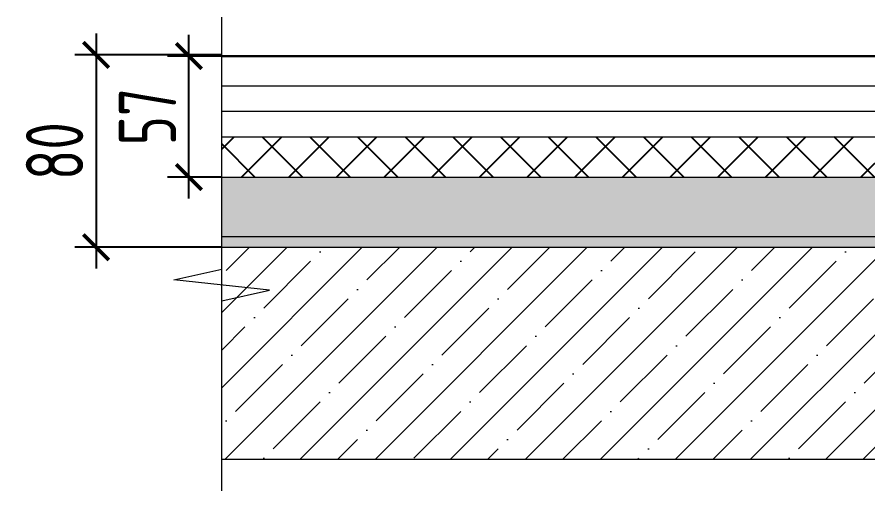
# Model space of a CAD drawing. Header units: millimetres. Extents: x -477321 to 558829, y -132142 to 283081.
# Drawn here: x -471291 to -467282, y 50875 to 53107 of the extents above; entities that cross this region are included whole.
import ezdxf

# ---------------------------------------------------------------- set-up
doc = ezdxf.new("R2010")
doc.units = ezdxf.units.MM
for name, color, linetype in [('АР_Керамогранит', 7, 'Continuous'), ('АР_Перегородки кирпич штрих', 7, 'Continuous'), ('АР_Плита', 220, 'Continuous')]:
    doc.layers.add(name, color=color, linetype=linetype)
doc.layers.add('АР_Тонкие', color=250, linetype='Continuous', lineweight=0)
doc.layers.add('АР_Штриховка', color=252, linetype='Continuous', lineweight=0)
doc.styles.add('ISOCPEUR', font='isocpeur.ttf', dxfattribs={"width": 0.7})
doc.dimstyles.new('R_100', dxfattribs={"dimtxt": 270, "dimasz": 120, "dimexe": 100, "dimexo": 0, "dimgap": 60, "dimtad": 1, "dimdec": 0, "dimrnd": 5, "dimzin": 0, "dimdsep": 46, "dimtxsty": 'ISOCPEUR', "dimblk": 'ARCHTICK', "dimcen": 0, "dimdle": 100, "dimclrd": 256, "dimclre": 256, "dimclrt": 256, "dimadec": 0, "dimazin": 0, "dimtfac": 2, "dimtdec": 0, "dimtofl": 0, "dimtmove": 1, "dimatfit": 3, "dimfxl": 1, "dimtvp": 3, "dimtolj": 1, "dimtzin": 0, "dimarcsym": 0})

# ---------------------------------------------------------------- blocks, each defined once
blk = doc.blocks.new('*U38')
at = {"color": 8}
blk.add_lwpolyline([(0, -6.506), (0, 2.443), (2.25, 2.943), (-2.25, 3.443), (0, 3.943), (0, 15.81)], dxfattribs=at)
blk = doc.blocks.new('_ArchTick')
at = {"color": 0, "linetype": 'ByBlock', "const_width": 0.15}
blk.add_lwpolyline([(-0.5, -0.5), (0.5, 0.5)], dxfattribs=at)
blk = doc.blocks.new('*D75')
at = {"layer": 'Defpoints', "color": 0, "transparency": 16777216}
for p in [(-470326.7, 52928.6), (-470919, 52022.9), (-470326.7, 52022.9)]:
    blk.add_point(p, dxfattribs=at)
at = {"layer": 'АР_Керамогранит', "lineweight": -2, "transparency": 16777216}
for p, q in [((-470919, 53028.6), (-470919, 51922.9)), ((-470326.7, 52928.6), (-471019, 52928.6)), ((-470326.7, 52022.9), (-471019, 52022.9))]:
    blk.add_line(p, q, dxfattribs=at)
at = {"layer": 'АР_Керамогранит', "lineweight": -2, "transparency": 16777216, "xscale": 120, "yscale": 120, "zscale": 120}
for p, rotation in [((-470919, 52928.6), 90), ((-470919, 52022.9), 270)]:
    blk.add_blockref('_ArchTick', p, dxfattribs=dict(at, rotation=rotation))
at = {"layer": 'АР_Керамогранит', "lineweight": 15, "transparency": 16777216, "insert": (-471114, 52475.7), "char_height": 270, "attachment_point": 5, "rotation": 90, "style": 'ISOCPEUR'}
blk.add_mtext('\\A1;80', dxfattribs=at)
blk = doc.blocks.new('*D124')
at = {"layer": 'Defpoints', "color": 0, "transparency": 16777216}
for p in [(-470481.6, 52922.9), (-470326.7, 52922.9), (-470326.7, 52352.9)]:
    blk.add_point(p, dxfattribs=at)
at = {"layer": 'АР_Керамогранит', "lineweight": -2, "transparency": 16777216}
for p, q in [((-470481.6, 52252.9), (-470481.6, 53022.9)), ((-470326.7, 52922.9), (-470581.6, 52922.9)), ((-470326.7, 52352.9), (-470581.6, 52352.9))]:
    blk.add_line(p, q, dxfattribs=at)
at = {"layer": 'АР_Керамогранит', "lineweight": -2, "transparency": 16777216, "xscale": 120, "yscale": 120, "zscale": 120}
for p, rotation in [((-470481.6, 52922.9), 90), ((-470481.6, 52352.9), 270)]:
    blk.add_blockref('_ArchTick', p, dxfattribs=dict(at, rotation=rotation))
at = {"layer": 'АР_Керамогранит', "lineweight": 15, "transparency": 16777216, "insert": (-470676.6, 52637.9), "char_height": 270, "attachment_point": 5, "rotation": 90, "style": 'ISOCPEUR'}
blk.add_mtext('\\A1;57', dxfattribs=at)

msp = doc.modelspace()

# ---------------------------------------------------------------- hatches: boundary and pattern name
at = {"layer": 'АР_Перегородки кирпич штрих', "transparency": 33554559}
h = msp.add_hatch(dxfattribs=at)
h.set_pattern_fill('ANSI37', color=256, scale=50, style=0)
h.set_pattern_definition([(45, (128331.51, -1232016.38), (-112.253202, 112.253202), []), (135, (128331.51, -1232016.38), (-112.253202, -112.253202), [])])
h.paths.add_polyline_path([(-470326.7, 52542.9), (-470326.7, 52352.9), (-463501.3, 52352.9), (-463501.3, 52542.9)])
at = {"layer": 'АР_Перегородки кирпич штрих', "transparency": 33554687}
msp.add_hatch(color=256, dxfattribs=at).paths.add_polyline_path([(-470326.7, 52072.9), (-470326.7, 52022.9), (-463501.3, 52022.9), (-463501.3, 52072.9)])
at = {"layer": 'АР_Штриховка', "ltscale": 100, "true_color": 0x000000}
h = msp.add_hatch(dxfattribs=at)
h.set_pattern_fill('AR-CONC', color=18, scale=0.9, style=0)
h.set_pattern_definition([(50, (128331.51, -1231906.38), (163.966202, -14.345177), [17.145, -188.595]), (355, (128331.51, -1231906.38), (-31.71908, 171.95116), [13.716, -150.876526]), (100.451445, (128345.18, -1231907.58), (132.247122, 157.605977), [14.571008, -160.28122]), (46.1842, (128331.51, -1231860.66), (243.971137, -37.838095), [25.7175, -282.8925]), (96.635558, (128351.85, -1231863.82), (213.66372, 222.683512), [21.85652, -240.422047]), (351.184151, (128331.51, -1231860.66), (213.66372, 222.68351), [20.57397, -226.31376]), (21, (128354.37, -1231872.09), (136.452952, -92.038678), [17.145, -188.595]), (326, (128354.37, -1231872.1), (55.621826, 165.76917), [13.716, -150.876]), (71.451445, (128365.75, -1231879.76), (192.074777, 73.730492), [14.571008, -160.280944]), (37.5, (128331.515, -1231906.38), (2.779743, 76.099535), [0, -149.0472, 0, -153.162, 0, -151.4475]), (7.5, (128331.515, -1231906.38), (60.1376963, 90.1625173), [0, -87.3252, 0, -145.6182, 0, -57.7215]), (327.5, (128280.537, -1231906.38), (122.0315357, -5.1558696), [0, -57.15, 0, -178.308, 0, -236.601]), (317.5, (128257.68, -1231906.38), (133.316263, 22.883842), [0, -74.295, 0, -118.4148, 0, -168.021])])
h.paths.add_polyline_path([(-463501.3, 52072.9), (-463501.3, 52352.9), (-470326.7, 52352.9), (-470326.7, 52072.9)])
h = msp.add_hatch(dxfattribs=at)
h.set_pattern_fill('ANSI35', color=18, scale=1000, style=0)
h.set_pattern_definition([(45, (-5148656.87, 784519.53), (-176.776695, 176.776695), []), (45, (-5148480.1, 784519.53), (-176.776695, 176.776695), [312.5, -62.5, 0, -62.5])])
h.paths.add_polyline_path([(-463501.3, 52022.9), (-470326.7, 52022.9), (-470326.7, 51022.9), (-463501.3, 51022.9)])

# ---------------------------------------------------------------- linework, layer by layer
at = {"layer": 'АР_Плита', "color": 18, "lineweight": 5, "ltscale": 100, "true_color": 0x000000}
msp.add_lwpolyline([(-470326.7, 52022.9), (-463501.3, 52022.9), (-463501.3, 51022.9), (-470326.7, 51022.9)], close=True, dxfattribs=at)
at = {"layer": 'АР_Тонкие', "lineweight": 30}
msp.add_line((-470326.7, 52922.9), (-463501.3, 52922.9), dxfattribs=at)
at = {"layer": 'АР_Тонкие'}
for points in [[(-470326.7, 52782.9), (-463501.3, 52782.9)], [(-470326.7, 52662.9), (-463501.3, 52662.9)], [(-470326.7, 52542.9), (-463501.3, 52542.9)], [(-470326.7, 52352.9), (-463501.3, 52352.9)], [(-470326.7, 52072.9), (-470326.7, 52072.9), (-463501.3, 52072.9)]]:
    msp.add_lwpolyline(points, dxfattribs=at)

# ---------------------------------------------------------------- block references
at = {"layer": 'АР_Тонкие', "xscale": 100, "yscale": 100, "zscale": 100}
msp.add_blockref('*U38', (-470326.7, 51525.8), dxfattribs=at)

# ---------------------------------------------------------------- dimensions: what is measured, and where the dimension line sits
at = {"layer": 'АР_Керамогранит', "color": 18, "lineweight": 15, "true_color": 0x000000}
for base, p1, p2, text, picture, middle in [((-470919, 52022.9), (-470326.7, 52928.6), (-470326.7, 52022.9), '80', '*D75', (-471114, 52475.7)), ((-470481.6, 52922.9), (-470326.7, 52352.9), (-470326.7, 52922.9), '57', '*D124', (-470676.6, 52637.9))]:
    dim = msp.add_linear_dim(base=base, p1=p1, p2=p2, angle=90, text=text, dimstyle='R_100', override={"dimpost": '\\X'}, dxfattribs=at)
    dim.commit()
    dim.dimension.update_dxf_attribs({"geometry": picture, "text_midpoint": middle})

doc.saveas('drawing.dxf')
